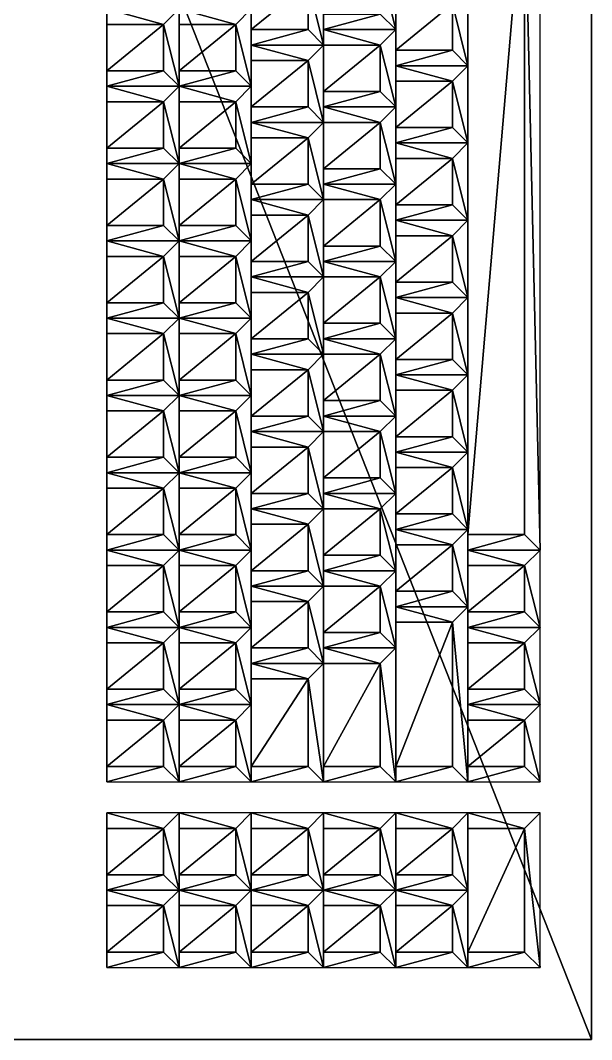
# Model space of a CAD drawing. Extents: x 0 to 67.4, y -34.2 to 0.
# Drawn here: x 61.89 to 67.43, y -34.18 to -24.3 of the extents above; entities that cross this region are included whole.
import ezdxf

# ---------------------------------------------------------------- set-up
doc = ezdxf.new("R2010")
doc.units = 0
doc.layers.get('0').update_dxf_attribs({"linetype": 'CONTINUOUS'})

msp = doc.modelspace()

# ---------------------------------------------------------------- meshes
at = {"color": 0, "linetype": 'BYBLOCK'}
mesh = msp.add_polyface(dxfattribs=at)
corners = [(60.431, -34.1845, 3.6155), (60.431, -34.1845, 2.8655), (67.431, -34.1845, 1.8039), (67.431, -34.1845, 2.5539), (60.431, -16.4345, 2.8655), (60.431, -16.4345, 3.6155), (67.431, -16.4345, 2.5539), (55.951, -32.4055, 2.3039), (58.201, -32.4055, 2.3039), (55.951, -32.4055, 4.5539), (58.201, -32.4055, 4.5539), (58.201, -16.4055, 2.3039), (58.201, -16.4055, 4.5539), (56.047, -24.4055, 7.3289), (55.8926, -20.7241, 7.4289), (56.0418, -24.4055, 7.4289), (56.0418, -24.4055, 20.0039), (56.047, -24.4055, 20.1039), (55.8926, -28.087, 20.0039), (55.8958, -28.0877, 20.1039), (55.4461, -31.7443, 20.0039), (55.4433, -31.7451, 20.1039), (55.9258, -28.0877, 20.1039), (56.077, -24.4055, 20.1039), (56.0447, -24.4055, 20.4039), (55.8935, -28.2113, 20.4039), (55.4733, -31.7451, 20.1039), (55.441, -31.993, 20.4039), (56.1015, -24.4055, 18.9039), (55.9697, -21.1506, 18.9039), (56.0718, -24.4055, 20.0039), (55.9226, -28.087, 20.0039), (55.9697, -27.6605, 18.9039), (55.5751, -30.8941, 18.9039), (55.4761, -31.7443, 20.0039), (55.441, -28.1993, 20.4039), (55.441, -24.4055, 20.4039), (55.8926, -20.7241, 20.0039), (55.9239, -27.7063, 18.7742), (55.5497, -30.7319, 18.7742), (56.063, -24.4055, 18.7742), (56.0447, -24.4055, 7.0289), (55.8935, -28.2113, 7.0289), (55.441, -28.1993, 7.0289), (55.441, -24.4055, 7.0289), (55.9226, -28.087, 7.4289), (55.9697, -27.6605, 8.5289), (55.5751, -30.8941, 8.5289), (55.4761, -31.7443, 7.4289), (56.0718, -24.4055, 7.4289), (56.1015, -24.4055, 8.5289), (55.9697, -21.1506, 8.5289), (55.9258, -28.0877, 7.3289), (55.4733, -31.7451, 7.3289), (55.441, -31.993, 7.0289), (56.077, -24.4055, 7.3289), (55.8958, -28.0877, 7.3289), (55.8926, -28.087, 7.4289), (55.4461, -31.7443, 7.4289), (55.4433, -31.7451, 7.3289), (55.9239, -27.7063, 8.6586), (55.5497, -30.7319, 8.6586), (56.063, -24.4055, 8.6586)]
mesh.append_faces([[corners[k] for k in face] for face in [(16, 17, 18), (18, 19, 20), (32, 31, 33), (38, 32, 39), (40, 32, 38), (45, 47, 48), (42, 53, 54), (41, 52, 42), (56, 58, 59), (13, 57, 56), (46, 61, 47), (51, 62, 50)]], dxfattribs={"vtx0": -1, "vtx1": -1, "color": 0})
mesh.append_faces([[corners[k] for k in face] for face in [(13, 14, 15), (36, 35, 24), (43, 44, 41)]], dxfattribs={"vtx0": -1, "vtx1": -1, "vtx2": -1, "color": 0})
mesh.append_faces([[corners[k] for k in face] for face in [(18, 17, 19), (20, 19, 21), (22, 24, 25), (26, 25, 27), (33, 31, 34), (17, 16, 37), (39, 32, 33), (40, 29, 28), (45, 46, 47), (56, 57, 58), (13, 15, 57), (46, 60, 61), (46, 62, 60)]], dxfattribs={"vtx0": -1, "vtx2": -1, "color": 0})
mesh.append_faces([[corners[k] for k in face] for face in [(1, 0, 4), (0, 3, 5), (3, 2, 6), (7, 8, 9), (8, 11, 10)]], dxfattribs={"vtx1": -1, "color": 0})
mesh.append_faces([[corners[k] for k in face] for face in [(22, 23, 24), (26, 22, 25), (28, 29, 30), (30, 31, 28), (32, 28, 31), (25, 24, 35), (28, 32, 40), (41, 42, 43), (45, 49, 50), (50, 46, 45), (51, 50, 49), (52, 53, 42), (55, 52, 41), (46, 50, 62)]], dxfattribs={"vtx1": -1, "vtx2": -1, "color": 0})
mesh.append_faces([[corners[k] for k in face] for face in [(0, 1, 2), (2, 3, 0), (8, 10, 9), (9, 10, 12)]], dxfattribs={"vtx2": -1, "color": 0})
mesh = msp.add_polyface(dxfattribs=at)
corners = [(60.431, -16.4345, 3.6155), (60.431, -16.4345, 2.8655), (60.431, -34.1845, 3.6155), (67.431, -16.4345, 2.5539), (67.431, -16.4345, 1.8039), (67.431, -34.1845, 2.5539), (67.431, -34.1845, 1.8039), (55.701, -16.4055, 3.1789), (55.701, -16.4755, 3.2789), (55.701, -16.4055, 3.6789), (55.701, -16.4755, 3.5789), (55.951, -16.4055, 3.6789), (55.951, -16.4055, 3.1789), (58.201, -16.4055, 2.3039), (58.201, -16.4055, 4.5539), (58.201, -32.4055, 4.5539), (55.951, -16.4055, 2.3039), (55.951, -16.4055, 4.5539), (55.951, -32.4055, 4.5539), (56.047, -24.4055, 7.3289), (55.8958, -20.7233, 7.3289), (55.8926, -20.7241, 7.4289), (55.4433, -17.0659, 20.1039), (55.8958, -20.7233, 20.1039), (55.4461, -17.0668, 20.0039), (55.8926, -20.7241, 20.0039), (55.4733, -17.0659, 20.1039), (55.441, -16.818, 20.4039), (55.8935, -20.5998, 20.4039), (55.9258, -20.7233, 20.1039), (56.0447, -24.4055, 20.4039), (56.077, -24.4055, 20.1039), (55.4761, -17.0668, 20.0039), (55.9226, -20.7241, 20.0039), (55.5751, -17.9169, 18.9039), (55.9697, -21.1506, 18.9039), (56.0718, -24.4055, 20.0039), (55.441, -20.6118, 20.4039), (55.441, -24.4055, 20.4039), (56.047, -24.4055, 20.1039), (55.5695, -17.8791, 18.8963), (55.5442, -18.0422, 18.7668), (55.5647, -17.847, 18.8746), (55.5396, -18.011, 18.7456), (55.9239, -21.1048, 18.7742), (56.063, -24.4055, 18.7742), (55.5497, -18.0791, 18.7742), (55.8935, -20.5998, 7.0289), (56.0447, -24.4055, 7.0289), (55.441, -24.4055, 7.0289), (55.441, -20.6118, 7.0289), (55.441, -16.818, 7.0289), (56.0718, -24.4055, 7.4289), (55.9226, -20.7241, 7.4289), (55.9697, -21.1506, 8.5289), (55.4761, -17.0668, 7.4289), (55.5751, -17.9169, 8.5289), (55.9258, -20.7233, 7.3289), (56.077, -24.4055, 7.3289), (55.4733, -17.0659, 7.3289), (55.4433, -17.0659, 7.3289), (55.4461, -17.0668, 7.4289), (55.5695, -17.8791, 8.5365), (55.5647, -17.847, 8.5582), (55.5396, -18.011, 8.6871), (55.5442, -18.0422, 8.666), (55.9239, -21.1048, 8.6586), (56.063, -24.4055, 8.6586), (55.5497, -18.0791, 8.6586), (56.0418, -24.4055, 7.4289)]
mesh.append_faces([[corners[k] for k in face] for face in [(9, 11, 7), (12, 7, 11), (24, 23, 25), (26, 28, 29), (29, 30, 31), (34, 33, 35), (39, 25, 23), (44, 35, 45), (46, 35, 44), (47, 57, 48), (51, 59, 47), (69, 19, 21)]], dxfattribs={"vtx0": -1, "vtx1": -1, "color": 0})
mesh.append_faces([[corners[k] for k in face] for face in [(19, 20, 21), (37, 38, 28), (49, 50, 47)]], dxfattribs={"vtx0": -1, "vtx1": -1, "vtx2": -1, "color": 0})
mesh.append_faces([[corners[k] for k in face] for face in [(26, 27, 28), (29, 28, 30), (53, 56, 54), (48, 57, 58), (47, 59, 57), (20, 61, 21), (54, 66, 67), (54, 68, 66), (21, 19, 20)]], dxfattribs={"vtx0": -1, "vtx2": -1, "color": 0})
mesh.append_faces([[corners[k] for k in face] for face in [(0, 1, 2), (3, 4, 0), (1, 0, 4), (3, 0, 5), (4, 3, 6), (7, 8, 9), (10, 9, 8), (13, 16, 14)]], dxfattribs={"vtx1": -1, "color": 0})
mesh.append_faces([[corners[k] for k in face] for face in [(22, 23, 24), (32, 33, 34), (33, 36, 35), (28, 27, 37), (30, 28, 38), (40, 34, 41), (42, 40, 43), (34, 35, 46), (47, 48, 49), (51, 47, 50), (52, 53, 54), (53, 55, 56), (20, 60, 61), (62, 63, 64), (56, 62, 65), (54, 56, 68)]], dxfattribs={"vtx1": -1, "vtx2": -1, "color": 0})
mesh.append_faces([[corners[k] for k in face] for face in [(13, 14, 15), (16, 17, 14), (14, 17, 18)]], dxfattribs={"vtx2": -1, "color": 0})
at = {"color": 253, "linetype": 'BYBLOCK'}
mesh = msp.add_polyface(dxfattribs=at)
corners = [(64.831, -21.5345, 2.9539), (64.831, -21.3845, 2.9539), (64.681, -21.2345, 3.2539), (64.681, -21.3845, 3.2539), (64.131, -21.3845, 3.2539), (64.131, -20.5845, 3.2539), (64.131, -21.5345, 3.0539), (65.531, -21.3845, 2.8539), (65.531, -20.4345, 2.8539), (65.381, -20.5845, 3.1539), (65.381, -21.2345, 3.1539), (64.131, -20.4345, 3.0539), (65.531, -17.8845, 2.8539), (65.531, -17.1345, 2.8539), (65.381, -17.2845, 3.1539), (65.381, -17.7345, 3.1539), (64.131, -17.7345, 3.2539), (64.131, -17.2845, 3.2539), (64.131, -17.1345, 3.0539), (64.131, -17.8845, 3.0539), (66.931, -17.8845, 2.6539), (66.931, -17.1345, 2.6539), (66.781, -17.2845, 2.9539), (66.781, -17.7345, 2.9539), (65.531, -17.7345, 3.0539), (65.531, -17.2845, 3.0539), (66.931, -20.1345, 2.6539), (66.931, -18.6345, 2.6539), (66.781, -18.7845, 2.9539), (66.781, -19.9845, 2.9539), (66.2311, -19.9845, 2.9539), (66.2311, -18.7845, 2.9539), (66.2311, -18.6345, 2.7539), (66.2311, -20.1345, 2.7539), (63.431, -21.9345, 3.1539), (63.431, -20.4345, 3.1539), (63.281, -20.5845, 3.4539), (63.281, -21.7845, 3.4539), (62.7311, -21.9345, 3.2539), (62.7311, -21.7845, 3.4539), (62.7311, -20.5845, 3.4539), (62.7311, -20.4345, 3.2539), (64.131, -21.9345, 3.0539), (63.9811, -20.5845, 3.3539), (63.9811, -21.7845, 3.3539), (63.431, -21.7845, 3.3539), (63.431, -20.5845, 3.3539), (64.831, -31.6845, 2.9539), (64.831, -30.5345, 2.9539), (64.681, -30.6845, 3.2539), (64.681, -31.5345, 3.2539), (64.131, -31.5345, 3.2539), (64.131, -30.6845, 3.2539), (64.131, -30.5345, 3.0539), (64.131, -31.6845, 3.0539), (65.531, -31.6845, 2.8539), (65.531, -30.3845, 2.8539), (65.381, -30.5345, 3.1539), (65.381, -31.5345, 3.1539), (64.831, -31.5345, 3.1539), (64.831, -30.5345, 3.1539), (64.831, -30.3845, 2.9539), (66.2311, -22.4845, 2.7539), (66.2311, -21.1845, 2.7539), (66.081, -21.3345, 3.0539), (66.081, -22.3345, 3.0539), (65.531, -22.3345, 3.0539), (65.531, -21.3345, 3.0539), (65.531, -21.1845, 2.8539), (65.531, -22.4845, 2.8539), (66.2311, -31.6845, 2.7539), (66.2311, -29.9845, 2.7539), (66.081, -30.1345, 3.0539), (66.081, -31.5345, 3.0539), (65.531, -31.5345, 3.0539), (65.531, -30.1345, 3.0539), (65.531, -29.9845, 2.8539), (66.931, -33.4845, 2.6539), (66.931, -31.9845, 2.6539), (66.781, -32.1345, 2.9539), (66.781, -33.3345, 2.9539), (66.2311, -33.3345, 2.9539), (66.2311, -32.1345, 2.9539), (66.2311, -31.9845, 2.7539), (66.2311, -33.4845, 2.7539)]
mesh.append_faces([[corners[k] for k in face] for face in [(3, 6, 0), (11, 9, 8), (18, 14, 13), (15, 19, 12), (13, 22, 21), (23, 12, 20), (32, 28, 27), (29, 33, 26), (37, 38, 34), (41, 36, 35), (35, 43, 11), (44, 34, 42), (53, 49, 48), (50, 54, 47), (61, 57, 56), (58, 47, 55), (68, 64, 63), (65, 69, 62), (76, 72, 71), (73, 55, 70), (83, 79, 78), (80, 84, 77)]], dxfattribs={"vtx0": -1, "color": 253})
mesh.append_faces([[corners[k] for k in face] for face in [(2, 9, 5)]], dxfattribs={"vtx0": -1, "vtx2": -1, "color": 253})
mesh.append_faces([[corners[k] for k in face] for face in [(3, 2, 4), (10, 9, 2), (5, 9, 11), (15, 14, 16), (17, 16, 14), (17, 14, 18), (23, 22, 24), (25, 24, 22), (25, 22, 13), (29, 28, 30), (31, 30, 28), (31, 28, 32), (40, 36, 41), (37, 36, 39), (40, 39, 36), (44, 43, 45), (46, 45, 43), (46, 43, 35), (50, 49, 51), (52, 51, 49), (52, 49, 53), (58, 57, 59), (60, 59, 57), (60, 57, 61), (65, 64, 66), (67, 66, 64), (67, 64, 68), (73, 72, 74), (75, 74, 72), (75, 72, 76), (80, 79, 81), (82, 81, 79), (82, 79, 83)]], dxfattribs={"vtx1": -1, "color": 253})
mesh.append_faces([[corners[k] for k in face] for face in [(5, 4, 2)]], dxfattribs={"vtx1": -1, "vtx2": -1, "color": 253})
mesh.append_faces([[corners[k] for k in face] for face in [(0, 1, 2), (2, 3, 0), (3, 4, 6), (7, 8, 9), (9, 10, 7), (7, 10, 2), (2, 1, 7), (6, 4, 5), (5, 11, 6), (12, 13, 14), (14, 15, 12), (15, 16, 19), (19, 16, 17), (17, 18, 19), (20, 21, 22), (22, 23, 20), (23, 24, 12), (12, 24, 25), (25, 13, 12), (26, 27, 28), (28, 29, 26), (29, 30, 33), (33, 30, 31), (31, 32, 33), (34, 35, 36), (36, 37, 34), (38, 39, 40), (40, 41, 38), (37, 39, 38), (42, 11, 43), (43, 44, 42), (44, 45, 34), (34, 45, 46), (46, 35, 34), (47, 48, 49), (49, 50, 47), (50, 51, 54), (54, 51, 52), (52, 53, 54), (55, 56, 57), (57, 58, 55), (58, 59, 47), (47, 59, 60), (60, 61, 47), (62, 63, 64), (64, 65, 62), (65, 66, 69), (69, 66, 67), (67, 68, 69), (70, 71, 72), (72, 73, 70), (73, 74, 55), (55, 74, 75), (75, 76, 55), (77, 78, 79), (79, 80, 77), (80, 81, 84), (84, 81, 82), (82, 83, 84)]], dxfattribs={"vtx2": -1, "color": 253})
at = {"color": 0, "linetype": 'BYBLOCK'}
mesh = msp.add_polyface(dxfattribs=at)
corners = [(66.931, -29.4345, 2.6539), (66.931, -22.6845, 2.6539), (66.781, -22.8345, 2.9539), (66.781, -29.2845, 2.9539), (66.2311, -29.2845, 2.9539), (66.2311, -22.8345, 2.9539), (66.2311, -22.6845, 2.7539), (66.2311, -29.4345, 2.7539)]
mesh.append_faces([[corners[k] for k in face] for face in [(6, 2, 1), (3, 7, 0)]], dxfattribs={"vtx0": -1, "color": 0})
mesh.append_faces([[corners[k] for k in face] for face in [(3, 2, 4), (5, 4, 2), (5, 2, 6)]], dxfattribs={"vtx1": -1, "color": 0})
mesh.append_faces([[corners[k] for k in face] for face in [(0, 1, 2), (2, 3, 0), (3, 4, 7), (7, 4, 5), (5, 6, 7)]], dxfattribs={"vtx2": -1, "color": 0})
mesh = msp.add_polyface(dxfattribs=at)
corners = [(63.281, -25.0845, 3.4539), (63.281, -25.5345, 3.4539), (63.431, -25.6845, 3.1539), (63.431, -24.9345, 3.1539), (62.7311, -25.0845, 3.4539), (62.7311, -25.5345, 3.4539), (62.7311, -24.9345, 3.2539), (62.7311, -25.6845, 3.2539), (63.281, -24.3345, 3.4539), (63.281, -24.7845, 3.4539), (63.431, -24.1845, 3.1539), (62.7311, -24.3345, 3.4539), (62.7311, -24.7845, 3.4539), (62.7311, -24.1845, 3.2539), (63.281, -23.5845, 3.4539), (63.281, -24.0345, 3.4539), (62.7311, -24.0345, 3.4539), (62.7311, -23.5845, 3.4539), (63.9811, -23.5845, 3.3539), (63.9811, -24.0345, 3.3539), (64.131, -24.1845, 3.0539), (63.431, -24.0345, 3.3539), (63.431, -23.5845, 3.3539), (63.9811, -24.3345, 3.3539), (63.9811, -24.7845, 3.3539), (64.131, -24.9345, 3.0539), (63.431, -24.3345, 3.3539), (63.431, -24.7845, 3.3539), (63.9811, -25.0845, 3.3539), (63.9811, -25.5345, 3.3539), (64.131, -25.6845, 3.0539), (63.431, -25.0845, 3.3539), (63.431, -25.5345, 3.3539), (64.131, -23.9345, 3.2539), (64.131, -24.3845, 3.2539), (64.681, -23.9345, 3.2539), (64.681, -24.3845, 3.2539), (64.131, -24.5345, 3.0539), (64.131, -23.7845, 3.0539), (64.131, -24.6845, 3.2539), (64.131, -25.1345, 3.2539), (64.681, -24.6845, 3.2539), (64.681, -25.1345, 3.2539), (64.131, -25.2845, 3.0539), (64.131, -25.4345, 3.2539), (64.131, -25.8845, 3.2539), (64.681, -25.4345, 3.2539), (64.131, -26.0345, 3.0539)]
mesh.append_faces([[corners[k] for k in face] for face in [(6, 0, 3), (1, 7, 2), (13, 8, 10), (9, 6, 3), (15, 13, 10), (19, 10, 20), (10, 23, 20), (24, 3, 25), (3, 28, 25), (29, 2, 30)]], dxfattribs={"vtx0": -1, "color": 0})
mesh.append_faces([[corners[k] for k in face] for face in [(4, 5, 0), (1, 0, 5), (4, 0, 6), (11, 12, 8), (9, 8, 12), (11, 8, 13), (26, 27, 23), (24, 23, 27), (26, 23, 10), (31, 32, 28), (29, 28, 32), (31, 28, 3), (33, 34, 35), (39, 40, 41), (39, 41, 37), (44, 45, 46)]], dxfattribs={"vtx1": -1, "color": 0})
mesh.append_faces([[corners[k] for k in face] for face in [(0, 1, 2), (2, 3, 0), (1, 5, 7), (4, 6, 7), (7, 5, 4), (8, 9, 3), (3, 10, 8), (9, 12, 6), (11, 13, 6), (6, 12, 11), (14, 15, 10), (15, 16, 13), (13, 16, 17), (18, 19, 20), (19, 21, 10), (10, 21, 22), (23, 24, 25), (25, 20, 23), (24, 27, 3), (26, 10, 3), (3, 27, 26), (28, 29, 30), (30, 25, 28), (29, 32, 2), (31, 3, 2), (2, 32, 31), (36, 34, 37), (33, 38, 37), (37, 34, 33), (42, 40, 43), (39, 37, 43), (43, 40, 39), (44, 43, 47)]], dxfattribs={"vtx2": -1, "color": 0})
mesh = msp.add_polyface(dxfattribs=at)
corners = [(64.681, -23.9345, 3.2539), (64.681, -24.3845, 3.2539), (64.831, -24.5345, 2.9539), (64.831, -23.7845, 2.9539), (64.131, -24.3845, 3.2539), (64.131, -24.5345, 3.0539), (64.681, -24.6845, 3.2539), (64.681, -25.1345, 3.2539), (64.831, -25.2845, 2.9539), (64.131, -25.1345, 3.2539), (64.131, -25.2845, 3.0539), (64.831, -26.0345, 2.9539), (64.681, -25.4345, 3.2539), (64.131, -25.4345, 3.2539), (65.381, -23.7845, 3.1539), (65.381, -24.2345, 3.1539), (65.531, -24.3845, 2.8539), (65.531, -23.6345, 2.8539), (64.831, -24.2345, 3.1539), (64.831, -24.3845, 2.9539), (64.831, -23.7845, 3.1539), (64.831, -23.6345, 2.9539), (65.381, -24.5345, 3.1539), (65.381, -24.9845, 3.1539), (65.531, -25.1345, 2.8539), (64.831, -24.5345, 3.1539), (64.831, -24.9845, 3.1539), (64.831, -25.1345, 2.9539), (65.381, -25.2845, 3.1539), (65.381, -25.7345, 3.1539), (65.531, -25.8845, 2.8539), (64.831, -25.2845, 3.1539), (64.831, -25.7345, 3.1539), (64.831, -25.8845, 2.9539), (66.081, -24.1345, 3.0539), (66.081, -24.5845, 3.0539), (66.2311, -24.7345, 2.7539), (66.2311, -23.9845, 2.7539), (65.531, -24.1345, 3.0539), (65.531, -24.5845, 3.0539), (65.531, -23.9845, 2.8539), (65.531, -24.7345, 2.8539), (66.081, -24.8845, 3.0539), (66.081, -25.3345, 3.0539), (66.2311, -25.4845, 2.7539), (65.531, -24.8845, 3.0539), (65.531, -25.3345, 3.0539), (65.531, -25.4845, 2.8539), (66.081, -25.6345, 3.0539), (65.531, -25.6345, 3.0539)]
mesh.append_faces([[corners[k] for k in face] for face in [(1, 5, 2), (5, 6, 2), (7, 10, 8), (10, 12, 8), (15, 19, 16), (19, 22, 16), (23, 27, 24), (27, 28, 24), (40, 34, 37), (35, 41, 36), (41, 42, 36), (43, 47, 44), (47, 48, 44)]], dxfattribs={"vtx0": -1, "color": 0})
mesh.append_faces([[corners[k] for k in face] for face in [(1, 0, 4), (7, 6, 9), (13, 12, 10), (15, 14, 18), (25, 26, 22), (23, 22, 26), (25, 22, 19), (31, 32, 28), (29, 28, 32), (31, 28, 27), (38, 39, 34), (35, 34, 39), (38, 34, 40), (45, 46, 42), (43, 42, 46), (45, 42, 41), (49, 48, 47)]], dxfattribs={"vtx1": -1, "color": 0})
mesh.append_faces([[corners[k] for k in face] for face in [(0, 1, 2), (2, 3, 0), (6, 7, 8), (8, 2, 6), (11, 8, 12), (14, 15, 16), (16, 17, 14), (15, 18, 19), (20, 21, 19), (19, 18, 20), (22, 23, 24), (24, 16, 22), (23, 26, 27), (25, 19, 27), (27, 26, 25), (28, 29, 30), (30, 24, 28), (31, 27, 33), (33, 32, 31), (34, 35, 36), (36, 37, 34), (35, 39, 41), (38, 40, 41), (41, 39, 38), (42, 43, 44), (44, 36, 42), (43, 46, 47), (45, 41, 47), (47, 46, 45)]], dxfattribs={"vtx2": -1, "color": 0})
mesh = msp.add_polyface(dxfattribs=at)
corners = [(63.431, -27.9345, 3.1539), (63.431, -27.1845, 3.1539), (63.281, -27.3345, 3.4539), (62.7311, -27.1845, 3.2539), (62.7311, -27.3345, 3.4539), (62.7311, -27.9345, 3.2539), (63.281, -26.5845, 3.4539), (63.281, -27.0345, 3.4539), (63.431, -26.4345, 3.1539), (62.7311, -26.5845, 3.4539), (62.7311, -27.0345, 3.4539), (62.7311, -26.4345, 3.2539), (63.281, -25.8345, 3.4539), (63.281, -26.2845, 3.4539), (63.431, -25.6845, 3.1539), (62.7311, -25.8345, 3.4539), (62.7311, -26.2845, 3.4539), (62.7311, -25.6845, 3.2539), (63.9811, -25.8345, 3.3539), (63.9811, -26.2845, 3.3539), (64.131, -26.4345, 3.0539), (64.131, -25.6845, 3.0539), (63.431, -25.8345, 3.3539), (63.431, -26.2845, 3.3539), (63.9811, -26.5845, 3.3539), (63.9811, -27.0345, 3.3539), (64.131, -27.1845, 3.0539), (63.431, -26.5845, 3.3539), (63.431, -27.0345, 3.3539), (64.131, -27.9345, 3.0539), (63.9811, -27.3345, 3.3539), (63.431, -27.3345, 3.3539), (64.681, -25.8845, 3.2539), (64.131, -25.8845, 3.2539), (64.131, -26.0345, 3.0539), (64.131, -25.4345, 3.2539), (64.131, -26.1845, 3.2539), (64.131, -26.6345, 3.2539), (64.681, -26.1845, 3.2539), (64.681, -26.6345, 3.2539), (64.131, -26.7845, 3.0539), (64.131, -26.9345, 3.2539), (64.131, -27.3845, 3.2539), (64.681, -26.9345, 3.2539), (64.131, -27.5345, 3.0539)]
mesh.append_faces([[corners[k] for k in face] for face in [(3, 2, 1), (11, 6, 8), (7, 3, 1), (17, 12, 14), (13, 11, 8), (14, 18, 21), (19, 8, 20), (8, 24, 20), (25, 1, 26), (1, 30, 26)]], dxfattribs={"vtx0": -1, "color": 0})
mesh.append_faces([[corners[k] for k in face] for face in [(4, 2, 3), (9, 10, 6), (7, 6, 10), (9, 6, 11), (15, 16, 12), (13, 12, 16), (15, 12, 17), (22, 23, 18), (19, 18, 23), (22, 18, 14), (27, 28, 24), (25, 24, 28), (27, 24, 8), (31, 30, 1), (36, 37, 38), (36, 38, 34), (41, 42, 43), (41, 43, 40)]], dxfattribs={"vtx1": -1, "color": 0})
mesh.append_faces([[corners[k] for k in face] for face in [(0, 1, 2), (4, 3, 5), (6, 7, 1), (1, 8, 6), (7, 10, 3), (9, 11, 3), (3, 10, 9), (12, 13, 8), (8, 14, 12), (13, 16, 11), (15, 17, 11), (11, 16, 15), (18, 19, 20), (20, 21, 18), (19, 23, 8), (22, 14, 8), (8, 23, 22), (24, 25, 26), (26, 20, 24), (25, 28, 1), (27, 8, 1), (1, 28, 27), (29, 26, 30), (31, 1, 0), (32, 33, 34), (34, 33, 35), (39, 37, 40), (36, 34, 40), (40, 37, 36), (41, 40, 44), (44, 42, 41)]], dxfattribs={"vtx2": -1, "color": 0})
mesh = msp.add_polyface(dxfattribs=at)
corners = [(64.681, -25.4345, 3.2539), (64.681, -25.8845, 3.2539), (64.831, -26.0345, 2.9539), (64.131, -25.8845, 3.2539), (64.131, -26.0345, 3.0539), (64.681, -26.1845, 3.2539), (64.681, -26.6345, 3.2539), (64.831, -26.7845, 2.9539), (64.131, -26.6345, 3.2539), (64.131, -26.7845, 3.0539), (64.681, -26.9345, 3.2539), (64.681, -27.3845, 3.2539), (64.831, -27.5345, 2.9539), (64.131, -27.3845, 3.2539), (64.131, -27.5345, 3.0539), (65.381, -25.7345, 3.1539), (64.831, -25.8845, 2.9539), (65.531, -25.8845, 2.8539), (64.831, -25.7345, 3.1539), (65.381, -26.0345, 3.1539), (65.381, -26.4845, 3.1539), (65.531, -26.6345, 2.8539), (64.831, -26.0345, 3.1539), (64.831, -26.4845, 3.1539), (64.831, -26.6345, 2.9539), (65.381, -26.7845, 3.1539), (65.381, -27.2345, 3.1539), (65.531, -27.3845, 2.8539), (64.831, -26.7845, 3.1539), (64.831, -27.2345, 3.1539), (64.831, -27.3845, 2.9539), (65.381, -27.5345, 3.1539), (66.081, -25.6345, 3.0539), (66.081, -26.0845, 3.0539), (66.2311, -26.2345, 2.7539), (66.2311, -25.4845, 2.7539), (65.531, -25.6345, 3.0539), (65.531, -26.0845, 3.0539), (65.531, -26.2345, 2.8539), (65.531, -25.4845, 2.8539), (66.081, -26.3845, 3.0539), (66.081, -26.8345, 3.0539), (66.2311, -26.9845, 2.7539), (65.531, -26.3845, 3.0539), (65.531, -26.8345, 3.0539), (65.531, -26.9845, 2.8539), (66.2311, -27.7345, 2.7539), (66.081, -27.1345, 3.0539), (65.531, -27.1345, 3.0539), (65.531, -27.5845, 3.0539), (66.081, -27.5845, 3.0539), (65.531, -27.7345, 2.8539)]
mesh.append_faces([[corners[k] for k in face] for face in [(1, 4, 2), (4, 5, 2), (6, 9, 7), (9, 10, 7), (15, 16, 17), (16, 19, 17), (20, 24, 21), (24, 25, 21), (26, 30, 27), (30, 31, 27), (33, 38, 34), (38, 40, 34), (41, 45, 42), (45, 47, 42)]], dxfattribs={"vtx0": -1, "color": 0})
mesh.append_faces([[corners[k] for k in face] for face in [(1, 0, 3), (6, 5, 8), (11, 10, 13), (22, 23, 19), (20, 19, 23), (22, 19, 16), (28, 29, 25), (26, 25, 29), (28, 25, 24), (36, 37, 32), (33, 32, 37), (43, 44, 40), (41, 40, 44), (43, 40, 38), (48, 49, 47), (50, 47, 49), (48, 47, 45)]], dxfattribs={"vtx1": -1, "color": 0})
mesh.append_faces([[corners[k] for k in face] for face in [(0, 1, 2), (5, 6, 7), (7, 2, 5), (10, 11, 12), (12, 7, 10), (11, 13, 14), (15, 18, 16), (19, 20, 21), (21, 17, 19), (20, 23, 24), (22, 16, 24), (24, 23, 22), (25, 26, 27), (27, 21, 25), (26, 29, 30), (28, 24, 30), (30, 29, 28), (32, 33, 34), (34, 35, 32), (33, 37, 38), (36, 39, 38), (38, 37, 36), (40, 41, 42), (42, 34, 40), (41, 44, 45), (43, 38, 45), (45, 44, 43), (46, 42, 47), (48, 45, 51)]], dxfattribs={"vtx2": -1, "color": 0})
mesh = msp.add_polyface(dxfattribs=at)
corners = [(64.681, -27.3845, 3.2539), (64.131, -27.5345, 3.0539), (64.831, -27.5345, 2.9539), (64.681, -27.6845, 3.2539), (64.681, -28.1345, 3.2539), (64.831, -28.2845, 2.9539), (64.131, -28.1345, 3.2539), (64.131, -28.2845, 3.0539), (64.681, -28.4345, 3.2539), (64.681, -28.8845, 3.2539), (64.831, -29.0345, 2.9539), (64.131, -28.8845, 3.2539), (64.131, -29.0345, 3.0539), (64.681, -29.1845, 3.2539), (65.381, -27.5345, 3.1539), (65.381, -27.9845, 3.1539), (65.531, -28.1345, 2.8539), (65.531, -27.3845, 2.8539), (64.831, -27.5345, 3.1539), (64.831, -27.9845, 3.1539), (64.831, -27.3845, 2.9539), (64.831, -28.1345, 2.9539), (65.381, -28.2845, 3.1539), (65.381, -28.7345, 3.1539), (65.531, -28.8845, 2.8539), (64.831, -28.2845, 3.1539), (64.831, -28.7345, 3.1539), (64.831, -28.8845, 2.9539), (65.531, -29.6345, 2.8539), (65.381, -29.0345, 3.1539), (64.831, -29.0345, 3.1539), (64.831, -29.4845, 3.1539), (64.831, -29.6345, 2.9539), (66.081, -27.1345, 3.0539), (66.081, -27.5845, 3.0539), (66.2311, -27.7345, 2.7539), (65.531, -27.7345, 2.8539), (65.531, -27.5845, 3.0539), (65.531, -27.1345, 3.0539), (66.081, -27.8845, 3.0539), (66.081, -28.3345, 3.0539), (66.2311, -28.4845, 2.7539), (65.531, -27.8845, 3.0539), (65.531, -28.3345, 3.0539), (65.531, -28.4845, 2.8539), (66.081, -28.6345, 3.0539), (66.081, -29.0845, 3.0539), (66.2311, -29.2345, 2.7539), (65.531, -28.6345, 3.0539), (65.531, -29.0845, 3.0539), (65.531, -29.2345, 2.8539)]
mesh.append_faces([[corners[k] for k in face] for face in [(0, 1, 2), (1, 3, 2), (4, 7, 5), (7, 8, 5), (9, 12, 10), (12, 13, 10), (15, 21, 16), (21, 22, 16), (23, 27, 24), (27, 29, 24), (34, 36, 35), (36, 39, 35), (40, 44, 41), (44, 45, 41), (46, 50, 47)]], dxfattribs={"vtx0": -1, "color": 0})
mesh.append_faces([[corners[k] for k in face] for face in [(4, 3, 6), (9, 8, 11), (18, 19, 14), (15, 14, 19), (18, 14, 20), (25, 26, 22), (23, 22, 26), (25, 22, 21), (30, 31, 29), (30, 29, 27), (42, 43, 39), (40, 39, 43), (42, 39, 36), (48, 49, 45), (46, 45, 49), (48, 45, 44)]], dxfattribs={"vtx1": -1, "color": 0})
mesh.append_faces([[corners[k] for k in face] for face in [(3, 4, 5), (5, 2, 3), (8, 9, 10), (10, 5, 8), (14, 15, 16), (16, 17, 14), (15, 19, 21), (18, 20, 21), (21, 19, 18), (22, 23, 24), (24, 16, 22), (23, 26, 27), (25, 21, 27), (27, 26, 25), (28, 24, 29), (30, 27, 32), (33, 34, 35), (34, 37, 36), (36, 37, 38), (39, 40, 41), (41, 35, 39), (40, 43, 44), (42, 36, 44), (44, 43, 42), (45, 46, 47), (47, 41, 45), (46, 49, 50), (48, 44, 50), (50, 49, 48)]], dxfattribs={"vtx2": -1, "color": 0})
mesh = msp.add_polyface(dxfattribs=at)
corners = [(63.281, -28.8345, 3.4539), (63.281, -29.2845, 3.4539), (63.431, -29.4345, 3.1539), (63.431, -28.6845, 3.1539), (62.7311, -28.8345, 3.4539), (62.7311, -29.2845, 3.4539), (62.7311, -28.6845, 3.2539), (62.7311, -29.4345, 3.2539), (63.281, -28.0845, 3.4539), (63.281, -28.5345, 3.4539), (63.431, -27.9345, 3.1539), (62.7311, -28.0845, 3.4539), (62.7311, -28.5345, 3.4539), (62.7311, -27.9345, 3.2539), (63.281, -27.3345, 3.4539), (63.281, -27.7845, 3.4539), (62.7311, -27.3345, 3.4539), (62.7311, -27.7845, 3.4539), (63.9811, -27.3345, 3.3539), (63.9811, -27.7845, 3.3539), (64.131, -27.9345, 3.0539), (63.431, -27.3345, 3.3539), (63.431, -27.7845, 3.3539), (63.9811, -28.0845, 3.3539), (63.9811, -28.5345, 3.3539), (64.131, -28.6845, 3.0539), (63.431, -28.0845, 3.3539), (63.431, -28.5345, 3.3539), (63.9811, -28.8345, 3.3539), (63.9811, -29.2845, 3.3539), (64.131, -29.4345, 3.0539), (63.431, -28.8345, 3.3539), (63.431, -29.2845, 3.3539), (64.131, -27.6845, 3.2539), (64.131, -28.1345, 3.2539), (64.681, -27.6845, 3.2539), (64.131, -27.5345, 3.0539), (64.681, -28.1345, 3.2539), (64.131, -28.2845, 3.0539), (64.131, -28.4345, 3.2539), (64.131, -28.8845, 3.2539), (64.681, -28.4345, 3.2539), (64.681, -28.8845, 3.2539), (64.131, -29.0345, 3.0539), (64.131, -29.1845, 3.2539), (64.681, -29.1845, 3.2539)]
mesh.append_faces([[corners[k] for k in face] for face in [(6, 0, 3), (13, 8, 10), (9, 6, 3), (15, 13, 10), (19, 10, 20), (10, 23, 20), (24, 3, 25), (3, 28, 25)]], dxfattribs={"vtx0": -1, "color": 0})
mesh.append_faces([[corners[k] for k in face] for face in [(4, 5, 0), (1, 0, 5), (4, 0, 6), (11, 12, 8), (9, 8, 12), (11, 8, 13), (16, 17, 14), (15, 14, 17), (21, 22, 18), (19, 18, 22), (26, 27, 23), (24, 23, 27), (26, 23, 10), (31, 32, 28), (29, 28, 32), (31, 28, 3), (33, 34, 35), (33, 35, 36), (39, 40, 41), (39, 41, 38), (44, 45, 43)]], dxfattribs={"vtx1": -1, "color": 0})
mesh.append_faces([[corners[k] for k in face] for face in [(0, 1, 2), (2, 3, 0), (4, 6, 7), (7, 5, 4), (8, 9, 3), (3, 10, 8), (9, 12, 6), (11, 13, 6), (6, 12, 11), (14, 15, 10), (15, 17, 13), (13, 17, 16), (18, 19, 20), (19, 22, 10), (10, 22, 21), (23, 24, 25), (25, 20, 23), (24, 27, 3), (26, 10, 3), (3, 27, 26), (28, 29, 30), (30, 25, 28), (31, 3, 2), (2, 32, 31), (37, 34, 38), (33, 36, 38), (38, 34, 33), (42, 40, 43), (39, 38, 43), (43, 40, 39)]], dxfattribs={"vtx2": -1, "color": 0})
mesh = msp.add_polyface(dxfattribs=at)
corners = [(62.7311, -31.0845, 3.4539), (62.7311, -31.5345, 3.4539), (63.281, -31.0845, 3.4539), (62.7311, -30.9345, 3.2539), (63.431, -30.9345, 3.1539), (63.281, -30.3345, 3.4539), (63.281, -30.7845, 3.4539), (63.431, -30.1845, 3.1539), (62.7311, -30.3345, 3.4539), (62.7311, -30.7845, 3.4539), (62.7311, -30.1845, 3.2539), (63.281, -29.5845, 3.4539), (63.281, -30.0345, 3.4539), (63.431, -29.4345, 3.1539), (62.7311, -29.5845, 3.4539), (62.7311, -30.0345, 3.4539), (62.7311, -29.4345, 3.2539), (63.281, -29.2845, 3.4539), (62.7311, -29.2845, 3.4539), (63.9811, -29.2845, 3.3539), (64.131, -29.4345, 3.0539), (63.431, -29.2845, 3.3539), (63.9811, -29.5845, 3.3539), (63.9811, -30.0345, 3.3539), (64.131, -30.1845, 3.0539), (63.431, -29.5845, 3.3539), (63.431, -30.0345, 3.3539), (63.9811, -30.3345, 3.3539), (63.9811, -30.7845, 3.3539), (64.131, -30.9345, 3.0539), (63.431, -30.3345, 3.3539), (63.431, -30.7845, 3.3539), (63.431, -31.0845, 3.3539), (63.431, -31.5345, 3.3539), (63.9811, -31.0845, 3.3539), (63.431, -31.6845, 3.1539), (64.131, -29.1845, 3.2539), (64.131, -29.6345, 3.2539), (64.681, -29.1845, 3.2539), (64.681, -29.6345, 3.2539), (64.131, -29.7845, 3.0539), (64.131, -29.0345, 3.0539), (64.131, -29.9345, 3.2539), (64.131, -30.3845, 3.2539), (64.681, -29.9345, 3.2539), (64.131, -30.5345, 3.0539)]
mesh.append_faces([[corners[k] for k in face] for face in [(3, 2, 4), (10, 5, 7), (6, 3, 4), (16, 11, 13), (12, 10, 7), (17, 16, 13), (19, 13, 20), (13, 22, 20), (23, 7, 24), (7, 27, 24), (28, 4, 29), (4, 34, 29)]], dxfattribs={"vtx0": -1, "color": 0})
mesh.append_faces([[corners[k] for k in face] for face in [(0, 1, 2), (0, 2, 3), (8, 9, 5), (6, 5, 9), (8, 5, 10), (14, 15, 11), (12, 11, 15), (14, 11, 16), (25, 26, 22), (23, 22, 26), (25, 22, 13), (30, 31, 27), (28, 27, 31), (30, 27, 7), (32, 33, 34), (32, 34, 4), (36, 37, 38), (42, 43, 44), (42, 44, 40)]], dxfattribs={"vtx1": -1, "color": 0})
mesh.append_faces([[corners[k] for k in face] for face in [(5, 6, 4), (4, 7, 5), (6, 9, 3), (8, 10, 3), (3, 9, 8), (11, 12, 7), (7, 13, 11), (12, 15, 10), (14, 16, 10), (10, 15, 14), (17, 18, 16), (19, 21, 13), (22, 23, 24), (24, 20, 22), (23, 26, 7), (25, 13, 7), (7, 26, 25), (27, 28, 29), (29, 24, 27), (28, 31, 4), (30, 7, 4), (4, 31, 30), (32, 4, 35), (39, 37, 40), (36, 41, 40), (40, 37, 36), (42, 40, 45), (45, 43, 42)]], dxfattribs={"vtx2": -1, "color": 0})
mesh = msp.add_polyface(dxfattribs=at)
corners = [(64.681, -29.1845, 3.2539), (64.681, -29.6345, 3.2539), (64.831, -29.7845, 2.9539), (64.831, -29.0345, 2.9539), (64.131, -29.6345, 3.2539), (64.131, -29.7845, 3.0539), (64.681, -29.9345, 3.2539), (64.681, -30.3845, 3.2539), (64.831, -30.5345, 2.9539), (64.131, -30.3845, 3.2539), (64.131, -30.5345, 3.0539), (65.381, -29.0345, 3.1539), (65.381, -29.4845, 3.1539), (65.531, -29.6345, 2.8539), (64.831, -29.4845, 3.1539), (64.831, -29.6345, 2.9539), (64.831, -29.0345, 3.1539), (65.381, -29.7845, 3.1539), (65.381, -30.2345, 3.1539), (65.531, -30.3845, 2.8539), (64.831, -29.7845, 3.1539), (64.831, -30.2345, 3.1539), (64.831, -30.3845, 2.9539), (66.081, -29.3845, 3.0539), (66.081, -29.8345, 3.0539), (66.2311, -29.9845, 2.7539), (66.2311, -29.2345, 2.7539), (65.531, -29.3845, 3.0539), (65.531, -29.8345, 3.0539), (65.531, -29.2345, 2.8539), (65.531, -29.9845, 2.8539), (66.781, -29.5845, 2.9539), (66.781, -30.0345, 2.9539), (66.931, -30.1845, 2.6539), (66.931, -29.4345, 2.6539), (66.2311, -29.5845, 2.9539), (66.2311, -30.0345, 2.9539), (66.2311, -29.4345, 2.7539), (66.2311, -30.1845, 2.7539), (66.781, -30.3345, 2.9539), (66.781, -30.7845, 2.9539), (66.931, -30.9345, 2.6539), (66.2311, -30.3345, 2.9539), (66.2311, -30.7845, 2.9539), (66.2311, -30.9345, 2.7539), (66.931, -31.6845, 2.6539), (66.781, -31.0845, 2.9539), (66.2311, -31.0845, 2.9539), (66.2311, -31.5345, 2.9539), (66.2311, -31.6845, 2.7539)]
mesh.append_faces([[corners[k] for k in face] for face in [(1, 5, 2), (5, 6, 2), (7, 10, 8), (12, 15, 13), (15, 17, 13), (18, 22, 19), (29, 23, 26), (24, 30, 25), (37, 31, 34), (32, 38, 33), (38, 39, 33), (40, 44, 41), (44, 46, 41)]], dxfattribs={"vtx0": -1, "color": 0})
mesh.append_faces([[corners[k] for k in face] for face in [(1, 0, 4), (7, 6, 9), (12, 11, 14), (20, 21, 17), (18, 17, 21), (20, 17, 15), (27, 28, 23), (24, 23, 28), (27, 23, 29), (35, 36, 31), (32, 31, 36), (35, 31, 37), (42, 43, 39), (40, 39, 43), (42, 39, 38), (47, 48, 46), (47, 46, 44)]], dxfattribs={"vtx1": -1, "color": 0})
mesh.append_faces([[corners[k] for k in face] for face in [(0, 1, 2), (2, 3, 0), (6, 7, 8), (8, 2, 6), (7, 9, 10), (11, 12, 13), (12, 14, 15), (15, 14, 16), (17, 18, 19), (19, 13, 17), (18, 21, 22), (20, 15, 22), (22, 21, 20), (23, 24, 25), (25, 26, 23), (24, 28, 30), (27, 29, 30), (30, 28, 27), (31, 32, 33), (33, 34, 31), (32, 36, 38), (35, 37, 38), (38, 36, 35), (39, 40, 41), (41, 33, 39), (40, 43, 44), (42, 38, 44), (44, 43, 42), (45, 41, 46), (47, 44, 49)]], dxfattribs={"vtx2": -1, "color": 0})
mesh = msp.add_polyface(dxfattribs=at)
corners = [(63.281, -31.0845, 3.4539), (63.281, -31.5345, 3.4539), (63.431, -31.6845, 3.1539), (63.431, -30.9345, 3.1539), (62.7311, -31.5345, 3.4539), (62.7311, -31.6845, 3.2539), (62.7311, -31.0845, 3.4539), (62.7311, -30.9345, 3.2539), (63.9811, -31.0845, 3.3539), (63.9811, -31.5345, 3.3539), (64.131, -31.6845, 3.0539), (64.131, -30.9345, 3.0539), (63.431, -31.5345, 3.3539), (63.431, -31.0845, 3.3539), (64.131, -32.1345, 3.2539), (64.131, -32.5845, 3.2539), (64.681, -32.1345, 3.2539), (64.131, -31.9845, 3.0539), (64.131, -32.7345, 3.0539), (63.9811, -32.1345, 3.3539), (63.9811, -32.5845, 3.3539), (63.431, -32.1345, 3.3539), (63.431, -32.5845, 3.3539), (63.431, -31.9845, 3.1539), (63.431, -32.7345, 3.1539), (63.281, -32.1345, 3.4539), (63.281, -32.5845, 3.4539), (62.7311, -32.1345, 3.4539), (62.7311, -32.5845, 3.4539), (62.7311, -31.9845, 3.2539), (62.7311, -32.7345, 3.2539), (63.281, -32.8845, 3.4539), (63.281, -33.3345, 3.4539), (63.431, -33.4845, 3.1539), (62.7311, -32.8845, 3.4539), (62.7311, -33.3345, 3.4539), (62.7311, -33.4845, 3.2539), (63.9811, -32.8845, 3.3539), (63.9811, -33.3345, 3.3539), (64.131, -33.4845, 3.0539), (63.431, -32.8845, 3.3539), (63.431, -33.3345, 3.3539), (64.131, -32.8845, 3.2539), (64.131, -33.3345, 3.2539)]
mesh.append_faces([[corners[k] for k in face] for face in [(1, 5, 2), (9, 2, 10), (23, 19, 17), (20, 24, 18), (29, 25, 23), (26, 30, 24), (30, 31, 24), (32, 36, 33), (24, 37, 18), (38, 33, 39)]], dxfattribs={"vtx0": -1, "color": 0})
mesh.append_faces([[corners[k] for k in face] for face in [(1, 0, 4), (9, 8, 12), (14, 15, 16), (14, 16, 17), (21, 22, 19), (20, 19, 22), (21, 19, 23), (27, 28, 25), (26, 25, 28), (27, 25, 29), (34, 35, 31), (32, 31, 35), (34, 31, 30), (40, 41, 37), (38, 37, 41), (40, 37, 24)]], dxfattribs={"vtx1": -1, "color": 0})
mesh.append_faces([[corners[k] for k in face] for face in [(0, 1, 2), (2, 3, 0), (1, 4, 5), (6, 7, 5), (5, 4, 6), (8, 9, 10), (10, 11, 8), (9, 12, 2), (2, 12, 13), (14, 17, 18), (18, 15, 14), (19, 20, 18), (18, 17, 19), (20, 22, 24), (21, 23, 24), (24, 22, 21), (25, 26, 24), (24, 23, 25), (26, 28, 30), (27, 29, 30), (30, 28, 27), (31, 32, 33), (33, 24, 31), (32, 35, 36), (34, 30, 36), (36, 35, 34), (37, 38, 39), (39, 18, 37), (38, 41, 33), (40, 24, 33), (33, 41, 40), (42, 18, 39), (39, 43, 42)]], dxfattribs={"vtx2": -1, "color": 0})
mesh = msp.add_polyface(dxfattribs=at)
corners = [(66.081, -32.8845, 3.0539), (66.081, -33.3345, 3.0539), (66.2311, -33.4845, 2.7539), (66.2311, -32.7345, 2.7539), (65.531, -32.8845, 3.0539), (65.531, -33.3345, 3.0539), (65.531, -32.7345, 2.8539), (65.531, -33.4845, 2.8539), (66.781, -31.0845, 2.9539), (66.781, -31.5345, 2.9539), (66.931, -31.6845, 2.6539), (66.2311, -31.5345, 2.9539), (66.2311, -31.6845, 2.7539), (66.2311, -31.0845, 2.9539), (66.081, -32.1345, 3.0539), (66.081, -32.5845, 3.0539), (66.2311, -31.9845, 2.7539), (65.531, -32.1345, 3.0539), (65.531, -32.5845, 3.0539), (65.531, -31.9845, 2.8539), (65.381, -32.1345, 3.1539), (65.381, -32.5845, 3.1539), (64.831, -32.1345, 3.1539), (64.831, -32.5845, 3.1539), (64.831, -31.9845, 2.9539), (64.831, -32.7345, 2.9539), (64.681, -32.1345, 3.2539), (64.681, -32.5845, 3.2539), (64.131, -32.5845, 3.2539), (64.131, -31.9845, 3.0539), (64.131, -32.7345, 3.0539), (64.681, -32.8845, 3.2539), (64.681, -33.3345, 3.2539), (64.831, -33.4845, 2.9539), (64.131, -32.8845, 3.2539), (64.131, -33.3345, 3.2539), (64.131, -33.4845, 3.0539), (65.381, -32.8845, 3.1539), (65.381, -33.3345, 3.1539), (64.831, -32.8845, 3.1539), (64.831, -33.3345, 3.1539)]
mesh.append_faces([[corners[k] for k in face] for face in [(6, 0, 3), (1, 7, 2), (9, 12, 10), (19, 14, 16), (15, 6, 3), (24, 20, 19), (21, 25, 6), (29, 26, 24), (27, 30, 25), (30, 31, 25), (32, 36, 33), (25, 37, 6), (38, 33, 7)]], dxfattribs={"vtx0": -1, "color": 0})
mesh.append_faces([[corners[k] for k in face] for face in [(4, 5, 0), (1, 0, 5), (4, 0, 6), (9, 8, 11), (17, 18, 14), (15, 14, 18), (17, 14, 19), (22, 23, 20), (21, 20, 23), (22, 20, 24), (27, 26, 28), (34, 35, 31), (32, 31, 35), (34, 31, 30), (39, 40, 37), (38, 37, 40), (39, 37, 25)]], dxfattribs={"vtx1": -1, "color": 0})
mesh.append_faces([[corners[k] for k in face] for face in [(0, 1, 2), (2, 3, 0), (1, 5, 7), (4, 6, 7), (7, 5, 4), (8, 9, 10), (9, 11, 12), (12, 11, 13), (14, 15, 3), (3, 16, 14), (15, 18, 6), (17, 19, 6), (6, 18, 17), (20, 21, 6), (6, 19, 20), (21, 23, 25), (22, 24, 25), (25, 23, 22), (26, 27, 25), (25, 24, 26), (27, 28, 30), (31, 32, 33), (33, 25, 31), (32, 35, 36), (37, 38, 7), (7, 6, 37), (38, 40, 33), (39, 25, 33), (33, 40, 39)]], dxfattribs={"vtx2": -1, "color": 0})

doc.saveas('drawing.dxf')
